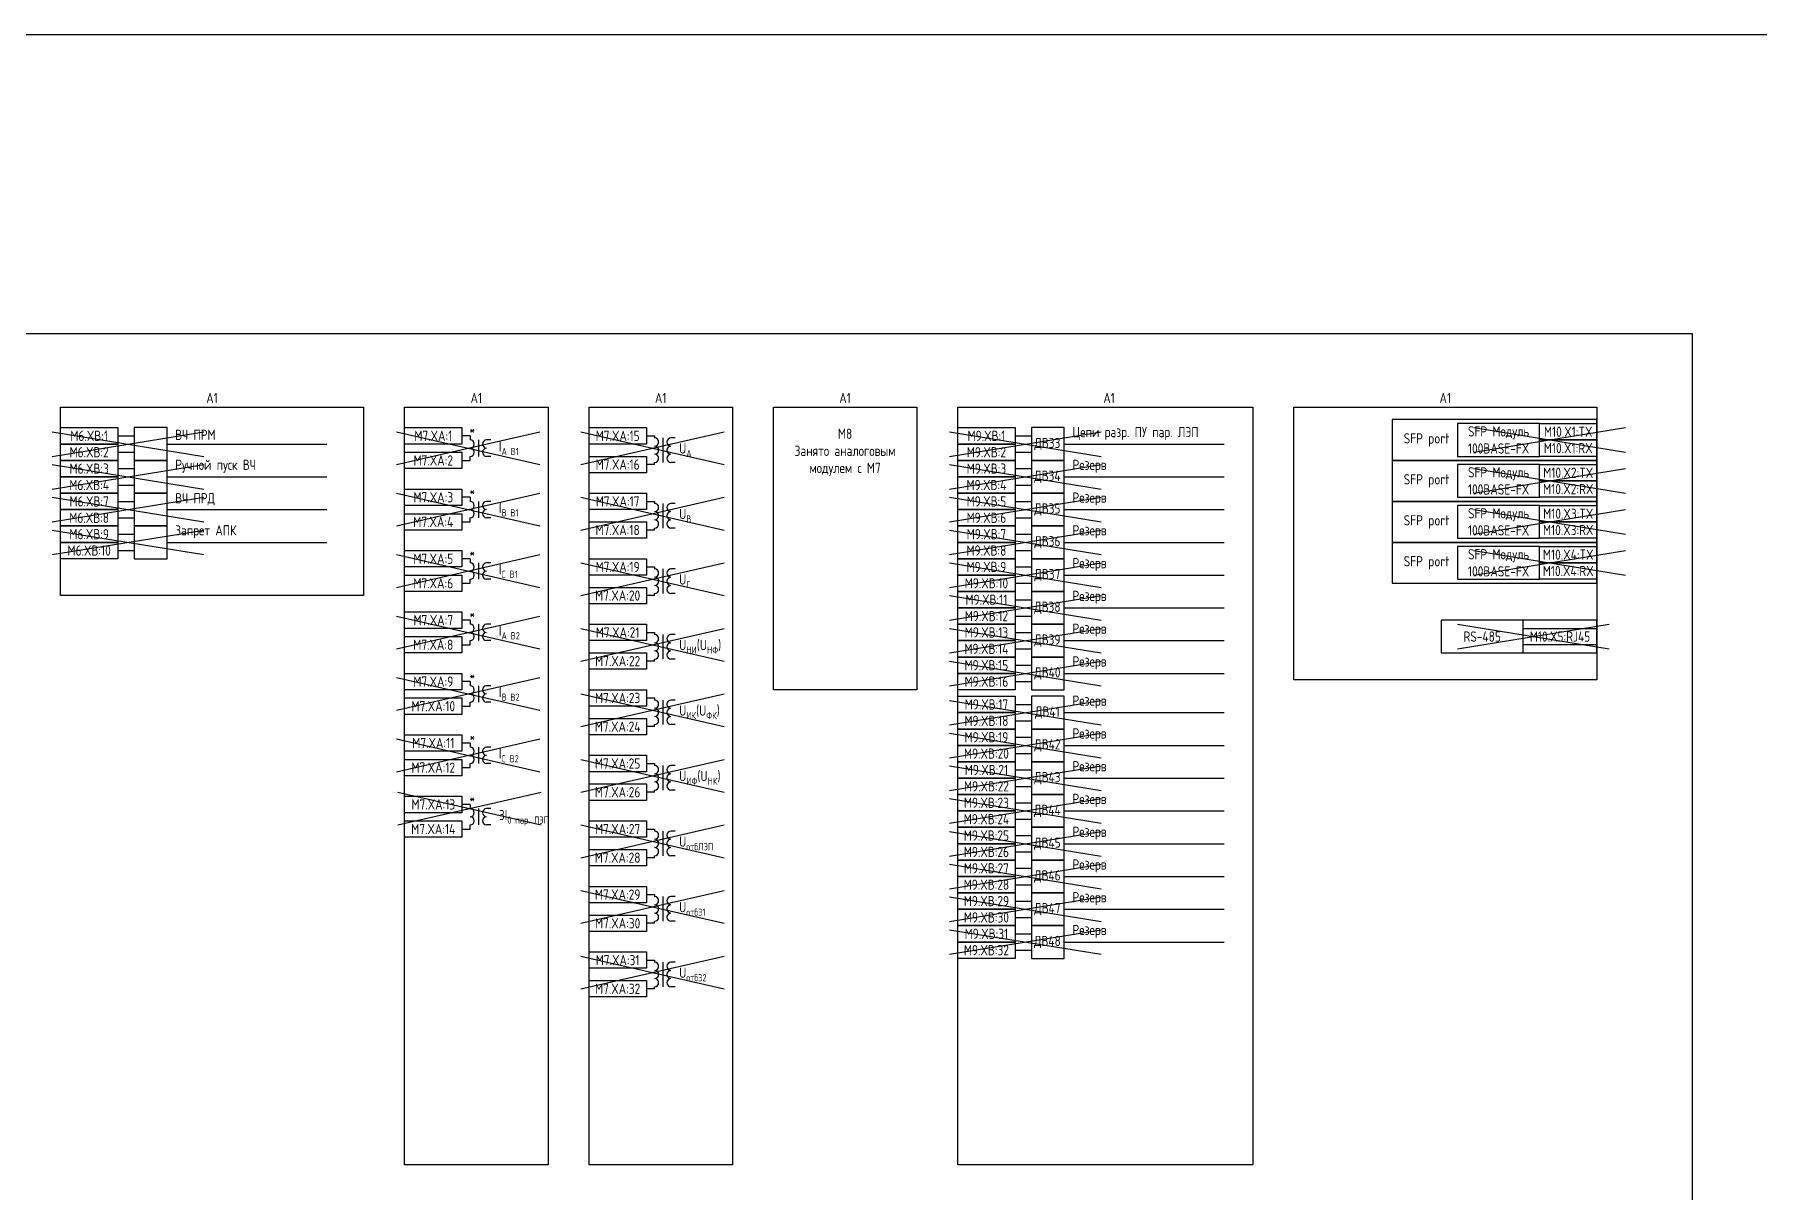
# Model space of a CAD drawing. Header units: millimetres. Extents: x -863 to 2619, y -90 to 586.
# Drawn here: x -205.7 to 215.1, y 303.5 to 586 of the extents above; entities that cross this region are included whole.
import ezdxf

# ---------------------------------------------------------------- set-up
doc = ezdxf.new("R2010")
doc.units = ezdxf.units.MM
doc.styles.add('Gost_type_A', font='GOST_A.TTF')

msp = doc.modelspace()

# ---------------------------------------------------------------- linework, layer by layer
at = {"color": 6}
for p, q in [((-201.31, 489), (-164.31, 483)), ((-201.31, 483), (-164.31, 489)), ((-117.31, 489), (-82.31, 481)), ((-117.31, 481), (-82.31, 489)), ((-72.31, 489), (-37.31, 481)), ((-72.31, 481), (-37.31, 489)), ((17.69, 489), (54.69, 483)), ((17.69, 483), (54.69, 489)), ((145.69, 490), (182.69, 484)), ((145.69, 484), (182.69, 490)), ((-201.31, 481), (-164.31, 475)), ((-201.31, 475), (-164.31, 481)), ((145.69, 480), (182.69, 474)), ((145.69, 474), (182.69, 480)), ((-201.31, 473), (-164.31, 467)), ((-201.31, 467), (-164.31, 473)), ((-117.31, 474), (-82.31, 466)), ((-117.31, 466), (-82.31, 474)), ((-72.31, 473), (-37.31, 465)), ((-72.31, 465), (-37.31, 473)), ((145.69, 470), (182.69, 464)), ((145.69, 464), (182.69, 470)), ((-201.31, 465), (-164.31, 459)), ((-201.31, 459), (-164.31, 465)), ((-117.31, 459), (-82.31, 451)), ((-117.31, 451), (-82.31, 459)), ((145.69, 460), (182.69, 454)), ((145.69, 454), (182.69, 460)), ((-72.31, 457), (-37.31, 449)), ((-72.31, 449), (-37.31, 457)), ((-117.31, 444), (-82.31, 436)), ((-117.31, 436), (-82.31, 444)), ((141.69, 442), (178.69, 436)), ((141.69, 436), (178.69, 442)), ((-72.31, 441), (-37.31, 433)), ((-72.31, 433), (-37.31, 441)), ((-117.31, 429), (-82.31, 421)), ((-117.31, 421), (-82.31, 429)), ((-72.31, 425), (-37.31, 417)), ((-72.31, 417), (-37.31, 425)), ((-117.31, 414), (-82.31, 406)), ((-117.31, 406), (-82.31, 414)), ((-72.31, 409), (-37.31, 401)), ((-72.31, 401), (-37.31, 409)), ((-117, 401), (-82, 393)), ((-117, 393), (-82, 401)), ((-72.31, 393), (-37.31, 385)), ((-72.31, 385), (-37.31, 393))]:
    msp.add_line(p, q, dxfattribs=at)
for p, q in [((-185.31, 488), (-181.31, 488)), ((-185.31, 484), (-181.31, 484)), ((-173.31, 486), (-134.31, 486)), ((-99.31, 488), (-101.31, 488)), ((33.69, 488), (37.69, 488)), ((33.69, 484), (37.69, 484)), ((45.69, 486), (84.69, 486)), ((-185.31, 480), (-181.31, 480)), ((-101.31, 482), (-99.31, 482)), ((33.69, 480), (37.69, 480)), ((-185.31, 476), (-181.31, 476)), ((-173.31, 478), (-134.31, 478)), ((33.69, 476), (37.69, 476)), ((45.69, 478), (84.69, 478)), ((-185.31, 472), (-181.31, 472)), ((-99.31, 473), (-101.31, 473)), ((33.69, 472), (37.69, 472)), ((-185.31, 468), (-181.31, 468)), ((-173.31, 470), (-134.31, 470)), ((33.69, 468), (37.69, 468)), ((45.69, 470), (84.69, 470)), ((-185.31, 464), (-181.31, 464)), ((-101.31, 467), (-99.31, 467)), ((33.69, 464), (37.69, 464)), ((-185.31, 460), (-181.31, 460)), ((-173.31, 462), (-134.31, 462)), ((33.69, 460), (37.69, 460)), ((45.69, 462), (84.69, 462)), ((-99.31, 458), (-101.31, 458)), ((33.69, 456), (37.69, 456)), ((-101.31, 452), (-99.31, 452)), ((33.69, 452), (37.69, 452)), ((45.69, 454), (84.69, 454)), ((33.69, 448), (37.69, 448)), ((-99.31, 443), (-101.31, 443)), ((33.69, 444), (37.69, 444)), ((45.69, 446), (84.69, 446)), ((33.69, 440), (37.69, 440)), ((45.69, 438), (84.69, 438)), ((-101.31, 437), (-99.31, 437)), ((33.69, 436), (37.69, 436)), ((33.69, 432), (37.69, 432)), ((45.69, 430), (84.69, 430)), ((-99.31, 428), (-101.31, 428)), ((33.69, 428), (37.69, 428)), ((-101.31, 422), (-99.31, 422)), ((33.69, 422.42), (37.69, 422.42)), ((33.69, 418.42), (37.69, 418.42)), ((45.69, 420.42), (84.69, 420.42)), ((-99.31, 413), (-101.31, 413)), ((33.69, 414.42), (37.69, 414.42)), ((45.69, 412.42), (84.69, 412.42)), ((33.69, 410.42), (37.69, 410.42)), ((-101.31, 407), (-99.31, 407)), ((33.69, 406.42), (37.69, 406.42)), ((45.69, 404.42), (84.69, 404.42)), ((33.69, 402.42), (37.69, 402.42)), ((-99.31, 398), (-101.31, 398)), ((33.69, 398.42), (37.69, 398.42)), ((45.69, 396.42), (84.69, 396.42)), ((-101.31, 392), (-99.31, 392)), ((33.69, 394.42), (37.69, 394.42)), ((33.69, 390.42), (37.69, 390.42)), ((45.69, 388.42), (84.69, 388.42)), ((33.69, 386.42), (37.69, 386.42)), ((33.69, 382.42), (37.69, 382.42)), ((45.69, 380.42), (84.69, 380.42)), ((33.69, 378.42), (37.69, 378.42)), ((33.69, 374.42), (37.69, 374.42)), ((33.69, 370.42), (37.69, 370.42)), ((45.69, 372.42), (84.69, 372.42)), ((33.69, 366.42), (37.69, 366.42)), ((33.69, 362.42), (37.69, 362.42)), ((45.69, 364.42), (84.69, 364.42))]:
    msp.add_line(p, q)
at = {"ltscale": 4}
for p, q in [((-99.31, 488), (-99.31, 487)), ((-99.31, 487.5), (-99.31, 487)), ((-97.31, 487), (-97.31, 483)), ((-97.31, 487), (-97.31, 483)), ((-94.31, 487), (-95.31, 487)), ((-94.31, 487), (-95.31, 487)), ((-56.31, 488), (-54.31, 488)), ((-54.31, 488), (-54.31, 487.5)), ((-54.31, 488), (-54.31, 487.5)), ((-52.31, 487.5), (-52.31, 483.5)), ((-52.31, 485.5), (-52.31, 481.5)), ((-49.31, 487.5), (-50.31, 487.5)), ((-99.31, 482), (-99.31, 483)), ((-94.31, 483), (-95.31, 483)), ((-94.31, 483), (-95.31, 483)), ((-54.31, 481), (-56.31, 481)), ((-54.31, 481), (-54.31, 481.5)), ((-49.31, 481.5), (-50.31, 481.5)), ((-99.31, 473), (-99.31, 472)), ((-99.31, 472.5), (-99.31, 472)), ((-97.31, 472), (-97.31, 468)), ((-97.31, 472), (-97.31, 468)), ((-94.31, 472), (-95.31, 472)), ((-94.31, 472), (-95.31, 472)), ((-56.31, 472), (-54.31, 472)), ((-54.31, 472), (-54.31, 471.5)), ((-54.31, 472), (-54.31, 471.5)), ((-52.31, 471.5), (-52.31, 467.5)), ((-49.31, 471.5), (-50.31, 471.5)), ((-99.31, 467), (-99.31, 468)), ((-94.31, 468), (-95.31, 468)), ((-94.31, 468), (-95.31, 468)), ((-52.31, 469.5), (-52.31, 465.5)), ((-54.31, 465), (-56.31, 465)), ((-54.31, 465), (-54.31, 465.5)), ((-49.31, 465.5), (-50.31, 465.5)), ((-99.31, 458), (-99.31, 457)), ((-99.31, 457.5), (-99.31, 457)), ((-97.31, 457), (-97.31, 453)), ((-97.31, 457), (-97.31, 453)), ((-94.31, 457), (-95.31, 457)), ((-94.31, 457), (-95.31, 457)), ((-56.31, 456), (-54.31, 456)), ((-54.31, 456), (-54.31, 455.5)), ((-54.31, 456), (-54.31, 455.5)), ((-52.31, 455.5), (-52.31, 451.5)), ((-49.31, 455.5), (-50.31, 455.5)), ((-99.31, 452), (-99.31, 453)), ((-94.31, 453), (-95.31, 453)), ((-94.31, 453), (-95.31, 453)), ((-52.31, 453.5), (-52.31, 449.5)), ((-54.31, 449), (-56.31, 449)), ((-54.31, 449), (-54.31, 449.5)), ((-49.31, 449.5), (-50.31, 449.5)), ((-99.31, 443), (-99.31, 442)), ((-99.31, 442.5), (-99.31, 442)), ((-97.31, 442), (-97.31, 438)), ((-97.31, 442), (-97.31, 438)), ((-94.31, 442), (-95.31, 442)), ((-94.31, 442), (-95.31, 442)), ((-99.31, 437), (-99.31, 438)), ((-94.31, 438), (-95.31, 438)), ((-94.31, 438), (-95.31, 438)), ((-56.31, 440), (-54.31, 440)), ((-54.31, 440), (-54.31, 439.5)), ((-54.31, 440), (-54.31, 439.5)), ((-52.31, 439.5), (-52.31, 435.5)), ((-49.31, 439.5), (-50.31, 439.5)), ((-54.31, 433), (-54.31, 433.5)), ((-52.31, 437.5), (-52.31, 433.5)), ((-49.31, 433.5), (-50.31, 433.5)), ((-54.31, 433), (-56.31, 433)), ((-99.31, 428), (-99.31, 427)), ((-99.31, 427.5), (-99.31, 427)), ((-97.31, 427), (-97.31, 423)), ((-97.31, 427), (-97.31, 423)), ((-94.31, 427), (-95.31, 427)), ((-94.31, 427), (-95.31, 427)), ((-99.31, 422), (-99.31, 423)), ((-94.31, 423), (-95.31, 423)), ((-94.31, 423), (-95.31, 423)), ((-56.31, 424), (-54.31, 424)), ((-54.31, 424), (-54.31, 423.5)), ((-54.31, 424), (-54.31, 423.5)), ((-52.31, 423.5), (-52.31, 419.5)), ((-52.31, 421.5), (-52.31, 417.5)), ((-49.31, 423.5), (-50.31, 423.5)), ((-54.31, 417), (-56.31, 417)), ((-54.31, 417), (-54.31, 417.5)), ((-49.31, 417.5), (-50.31, 417.5)), ((-99.31, 413), (-99.31, 412)), ((-99.31, 412.5), (-99.31, 412)), ((-97.31, 412), (-97.31, 408)), ((-97.31, 412), (-97.31, 408)), ((-94.31, 412), (-95.31, 412)), ((-94.31, 412), (-95.31, 412)), ((-99.31, 407), (-99.31, 408)), ((-94.31, 408), (-95.31, 408)), ((-94.31, 408), (-95.31, 408)), ((-56.31, 408), (-54.31, 408)), ((-54.31, 408), (-54.31, 407.5)), ((-54.31, 408), (-54.31, 407.5)), ((-52.31, 407.5), (-52.31, 403.5)), ((-52.31, 405.5), (-52.31, 401.5)), ((-49.31, 407.5), (-50.31, 407.5)), ((-54.31, 401), (-56.31, 401)), ((-54.31, 401), (-54.31, 401.5)), ((-49.31, 401.5), (-50.31, 401.5)), ((-99.31, 398), (-99.31, 397)), ((-99.31, 397.5), (-99.31, 397)), ((-97.31, 397), (-97.31, 393)), ((-97.31, 397), (-97.31, 393)), ((-94.31, 397), (-95.31, 397)), ((-94.31, 397), (-95.31, 397)), ((-99.31, 392), (-99.31, 393)), ((-94.31, 393), (-95.31, 393)), ((-94.31, 393), (-95.31, 393)), ((-56.31, 392), (-54.31, 392)), ((-54.31, 392), (-54.31, 391.5)), ((-54.31, 392), (-54.31, 391.5)), ((-52.31, 391.5), (-52.31, 387.5)), ((-49.31, 391.5), (-50.31, 391.5)), ((-52.31, 389.5), (-52.31, 385.5)), ((-54.31, 385), (-56.31, 385)), ((-54.31, 385), (-54.31, 385.5)), ((-49.31, 385.5), (-50.31, 385.5)), ((-56.31, 376), (-54.31, 376)), ((-54.31, 376), (-54.31, 375.5)), ((-54.31, 376), (-54.31, 375.5)), ((-52.31, 375.5), (-52.31, 371.5)), ((-49.31, 375.5), (-50.31, 375.5)), ((-52.31, 373.5), (-52.31, 369.5)), ((-54.31, 369), (-56.31, 369)), ((-54.31, 369), (-54.31, 369.5)), ((-49.31, 369.5), (-50.31, 369.5)), ((-56.31, 360), (-54.31, 360)), ((-54.31, 360), (-54.31, 359.5)), ((-54.31, 360), (-54.31, 359.5)), ((-52.31, 359.5), (-52.31, 355.5)), ((-49.31, 359.5), (-50.31, 359.5)), ((-54.31, 353), (-54.31, 353.5)), ((-52.31, 357.5), (-52.31, 353.5)), ((-49.31, 353.5), (-50.31, 353.5)), ((-54.31, 353), (-56.31, 353))]:
    msp.add_line(p, q, dxfattribs=at)
at = {"color": 3}
for p, q in [((17.69, 481), (54.69, 475)), ((17.69, 475), (54.69, 481)), ((17.69, 473), (54.69, 467)), ((17.69, 467), (54.69, 473)), ((17.69, 465), (54.69, 459)), ((17.69, 459), (54.69, 465)), ((17.69, 457), (54.69, 451)), ((17.69, 451), (54.69, 457)), ((17.69, 449), (54.69, 443)), ((17.69, 443), (54.69, 449)), ((17.69, 441), (54.69, 435)), ((17.69, 435), (54.69, 441)), ((17.69, 433), (54.69, 427)), ((17.69, 427), (54.69, 433)), ((17.69, 423.42), (54.69, 417.42)), ((17.69, 417.42), (54.69, 423.42)), ((17.69, 415.42), (54.69, 409.42)), ((17.69, 409.42), (54.69, 415.42)), ((17.69, 407.42), (54.69, 401.42)), ((17.69, 401.42), (54.69, 407.42)), ((17.69, 399.42), (54.69, 393.42)), ((17.69, 393.42), (54.69, 399.42)), ((17.69, 391.42), (54.69, 385.42)), ((17.69, 385.42), (54.69, 391.42)), ((17.69, 383.42), (54.69, 377.42)), ((17.69, 377.42), (54.69, 383.42)), ((-72.31, 377), (-37.31, 369)), ((-72.31, 369), (-37.31, 377)), ((17.69, 375.42), (54.69, 369.42)), ((17.69, 369.42), (54.69, 375.42)), ((17.69, 367.42), (54.69, 361.42)), ((17.69, 361.42), (54.69, 367.42)), ((-72.31, 361), (-37.31, 353)), ((-72.31, 353), (-37.31, 361))]:
    msp.add_line(p, q, dxfattribs=at)
for points in [[(-863, 586), (2619, 586), (2619, -90), (-863, -90)], [(-630, 513), (198.95, 513), (198.95, 297), (-630, 297)], [(-199.31, 495), (-125.31, 495), (-125.31, 449), (-199.31, 449)], [(-115.31, 495), (-80.31, 495), (-80.31, 310), (-115.31, 310)], [(-70.31, 495), (-35.31, 495), (-35.31, 310), (-70.31, 310)], [(-25.31, 495), (9.69, 495), (9.69, 426), (-25.31, 426)], [(19.69, 495), (91.69, 495), (91.69, 310), (19.69, 310)], [(101.69, 495), (175.69, 495), (175.69, 428.42), (101.69, 428.42)], [(-199.31, 490), (-185.31, 490), (-185.31, 486), (-199.31, 486)], [(-115.31, 490), (-101.31, 490), (-101.31, 486), (-115.31, 486)], [(-70.31, 490), (-56.31, 490), (-56.31, 486), (-70.31, 486)], [(19.69, 490), (33.69, 490), (33.69, 486), (19.69, 486)], [(175.69, 492), (125.69, 492), (125.69, 482), (175.69, 482)], [(161.69, 491), (175.69, 491), (175.69, 487), (161.69, 487)], [(-199.31, 486), (-185.31, 486), (-185.31, 482), (-199.31, 482)], [(-115.31, 484), (-101.31, 484), (-101.31, 480), (-115.31, 480)], [(19.69, 486), (33.69, 486), (33.69, 482), (19.69, 482)], [(161.69, 487), (175.69, 487), (175.69, 483), (161.69, 483)], [(-199.31, 482), (-185.31, 482), (-185.31, 478), (-199.31, 478)], [(-70.31, 483), (-56.31, 483), (-56.31, 479), (-70.31, 479)], [(19.69, 482), (33.69, 482), (33.69, 478), (19.69, 478)], [(175.69, 482), (125.69, 482), (125.69, 472), (175.69, 472)], [(161.69, 481), (175.69, 481), (175.69, 477), (161.69, 477)], [(-199.31, 478), (-185.31, 478), (-185.31, 474), (-199.31, 474)], [(19.69, 478), (33.69, 478), (33.69, 474), (19.69, 474)], [(161.69, 477), (175.69, 477), (175.69, 473), (161.69, 473)], [(-199.31, 474), (-185.31, 474), (-185.31, 470), (-199.31, 470)], [(-115.31, 475), (-101.31, 475), (-101.31, 471), (-115.31, 471)], [(-70.31, 474), (-56.31, 474), (-56.31, 470), (-70.31, 470)], [(19.69, 474), (33.69, 474), (33.69, 470), (19.69, 470)], [(175.69, 472), (125.69, 472), (125.69, 462), (175.69, 462)], [(-199.31, 470), (-185.31, 470), (-185.31, 466), (-199.31, 466)], [(-115.31, 469), (-101.31, 469), (-101.31, 465), (-115.31, 465)], [(19.69, 470), (33.69, 470), (33.69, 466), (19.69, 466)], [(161.69, 471), (175.69, 471), (175.69, 467), (161.69, 467)], [(-199.31, 466), (-185.31, 466), (-185.31, 462), (-199.31, 462)], [(-70.31, 467), (-56.31, 467), (-56.31, 463), (-70.31, 463)], [(19.69, 466), (33.69, 466), (33.69, 462), (19.69, 462)], [(161.69, 467), (175.69, 467), (175.69, 463), (161.69, 463)], [(-199.31, 462), (-185.31, 462), (-185.31, 458), (-199.31, 458)], [(-115.31, 460), (-101.31, 460), (-101.31, 456), (-115.31, 456)], [(19.69, 462), (33.69, 462), (33.69, 458), (19.69, 458)], [(175.69, 462), (125.69, 462), (125.69, 452), (175.69, 452)], [(161.69, 461), (175.69, 461), (175.69, 457), (161.69, 457)], [(-70.31, 458), (-56.31, 458), (-56.31, 454), (-70.31, 454)], [(19.69, 458), (33.69, 458), (33.69, 454), (19.69, 454)], [(161.69, 457), (175.69, 457), (175.69, 453), (161.69, 453)], [(-115.31, 454), (-101.31, 454), (-101.31, 450), (-115.31, 450)], [(-70.31, 451), (-56.31, 451), (-56.31, 447), (-70.31, 447)], [(19.69, 454), (33.69, 454), (33.69, 450), (19.69, 450)], [(19.69, 450), (33.69, 450), (33.69, 446), (19.69, 446)], [(-115.31, 445), (-101.31, 445), (-101.31, 441), (-115.31, 441)], [(-70.31, 442), (-56.31, 442), (-56.31, 438), (-70.31, 438)], [(19.69, 446), (33.69, 446), (33.69, 442), (19.69, 442)], [(19.69, 442), (33.69, 442), (33.69, 438), (19.69, 438)], [(-115.31, 439), (-101.31, 439), (-101.31, 435), (-115.31, 435)], [(19.69, 438), (33.69, 438), (33.69, 434), (19.69, 434)], [(157.69, 441), (175.69, 441), (175.69, 437), (157.69, 437)], [(-70.31, 435), (-56.31, 435), (-56.31, 431), (-70.31, 431)], [(19.69, 434), (33.69, 434), (33.69, 430), (19.69, 430)], [(-115.31, 430), (-101.31, 430), (-101.31, 426), (-115.31, 426)], [(19.69, 430), (33.69, 430), (33.69, 426), (19.69, 426)], [(-70.31, 426), (-56.31, 426), (-56.31, 422), (-70.31, 422)], [(-115.31, 424), (-101.31, 424), (-101.31, 420), (-115.31, 420)], [(19.69, 424.42), (33.69, 424.42), (33.69, 420.42), (19.69, 420.42)], [(-70.31, 419), (-56.31, 419), (-56.31, 415), (-70.31, 415)], [(19.69, 420.42), (33.69, 420.42), (33.69, 416.42), (19.69, 416.42)], [(-115.31, 415), (-101.31, 415), (-101.31, 411), (-115.31, 411)], [(19.69, 416.42), (33.69, 416.42), (33.69, 412.42), (19.69, 412.42)], [(19.69, 412.42), (33.69, 412.42), (33.69, 408.42), (19.69, 408.42)], [(-115.31, 409), (-101.31, 409), (-101.31, 405), (-115.31, 405)], [(-70.31, 410), (-56.31, 410), (-56.31, 406), (-70.31, 406)], [(19.69, 408.42), (33.69, 408.42), (33.69, 404.42), (19.69, 404.42)], [(19.69, 404.42), (33.69, 404.42), (33.69, 400.42), (19.69, 400.42)], [(-115.31, 400), (-101.31, 400), (-101.31, 396), (-115.31, 396)], [(-70.31, 403), (-56.31, 403), (-56.31, 399), (-70.31, 399)], [(19.69, 400.42), (33.69, 400.42), (33.69, 396.42), (19.69, 396.42)], [(19.69, 396.42), (33.69, 396.42), (33.69, 392.42), (19.69, 392.42)], [(-115.31, 394), (-101.31, 394), (-101.31, 390), (-115.31, 390)], [(-70.31, 394), (-56.31, 394), (-56.31, 390), (-70.31, 390)], [(19.69, 392.42), (33.69, 392.42), (33.69, 388.42), (19.69, 388.42)], [(19.69, 388.42), (33.69, 388.42), (33.69, 384.42), (19.69, 384.42)], [(-70.31, 387), (-56.31, 387), (-56.31, 383), (-70.31, 383)], [(19.69, 384.42), (33.69, 384.42), (33.69, 380.42), (19.69, 380.42)], [(19.69, 380.42), (33.69, 380.42), (33.69, 376.42), (19.69, 376.42)], [(-70.31, 378), (-56.31, 378), (-56.31, 374), (-70.31, 374)], [(19.69, 376.42), (33.69, 376.42), (33.69, 372.42), (19.69, 372.42)], [(-70.31, 371), (-56.31, 371), (-56.31, 367), (-70.31, 367)], [(19.69, 372.42), (33.69, 372.42), (33.69, 368.42), (19.69, 368.42)], [(19.69, 368.42), (33.69, 368.42), (33.69, 364.42), (19.69, 364.42)], [(-70.31, 362), (-56.31, 362), (-56.31, 358), (-70.31, 358)], [(19.69, 364.42), (33.69, 364.42), (33.69, 360.42), (19.69, 360.42)], [(-70.31, 355), (-56.31, 355), (-56.31, 351), (-70.31, 351)]]:
    msp.add_lwpolyline(points, close=True)
at = {"ltscale": 4}
for points in [[(-181.31, 482), (-173.31, 482), (-173.31, 490), (-181.31, 490)], [(37.69, 482), (45.69, 482), (45.69, 490), (37.69, 490)], [(141.69, 483), (161.69, 483), (161.69, 491), (141.69, 491)], [(-181.31, 474), (-173.31, 474), (-173.31, 482), (-181.31, 482)], [(37.69, 474), (45.69, 474), (45.69, 482), (37.69, 482)], [(141.69, 473), (161.69, 473), (161.69, 481), (141.69, 481)], [(-181.31, 466), (-173.31, 466), (-173.31, 474), (-181.31, 474)], [(37.69, 466), (45.69, 466), (45.69, 474), (37.69, 474)], [(141.69, 463), (161.69, 463), (161.69, 471), (141.69, 471)], [(-181.31, 458), (-173.31, 458), (-173.31, 466), (-181.31, 466)], [(37.69, 458), (45.69, 458), (45.69, 466), (37.69, 466)], [(141.69, 453), (161.69, 453), (161.69, 461), (141.69, 461)], [(37.69, 450), (45.69, 450), (45.69, 458), (37.69, 458)], [(37.69, 442), (45.69, 442), (45.69, 450), (37.69, 450)], [(37.69, 434), (45.69, 434), (45.69, 442), (37.69, 442)], [(137.69, 435), (175.69, 435), (175.69, 443), (137.69, 443)], [(137.69, 435), (157.69, 435), (157.69, 443), (137.69, 443)], [(37.69, 426), (45.69, 426), (45.69, 434), (37.69, 434)], [(37.69, 416.42), (45.69, 416.42), (45.69, 424.42), (37.69, 424.42)], [(37.69, 408.42), (45.69, 408.42), (45.69, 416.42), (37.69, 416.42)], [(37.69, 400.42), (45.69, 400.42), (45.69, 408.42), (37.69, 408.42)], [(37.69, 392.42), (45.69, 392.42), (45.69, 400.42), (37.69, 400.42)], [(37.69, 384.42), (45.69, 384.42), (45.69, 392.42), (37.69, 392.42)], [(37.69, 376.42), (45.69, 376.42), (45.69, 384.42), (37.69, 384.42)], [(37.69, 368.42), (45.69, 368.42), (45.69, 376.42), (37.69, 376.42)], [(37.69, 360.42), (45.69, 360.42), (45.69, 368.42), (37.69, 368.42)]]:
    msp.add_lwpolyline(points, close=True, dxfattribs=at)
for centre, start, end in [((-99.31, 486), 270, 90), ((-99.31, 486), 270, 90), ((-99.31, 484), 270, 90), ((-99.31, 484), 270, 90), ((-95.31, 486), 90, 270), ((-95.31, 486), 90, 270), ((-95.31, 484), 90, 270), ((-95.31, 484), 90, 270), ((-54.31, 486.5), 270, 90), ((-54.31, 484.5), 270, 90), ((-50.31, 486.5), 90, 270), ((-50.31, 486.5), 90, 270), ((-50.31, 484.5), 90, 270), ((-50.31, 484.5), 90, 270), ((-54.31, 482.5), 270, 90), ((-50.31, 482.5), 90, 270), ((-99.31, 471), 270, 90), ((-99.31, 471), 270, 90), ((-95.31, 471), 90, 270), ((-95.31, 471), 90, 270), ((-54.31, 470.5), 270, 90), ((-50.31, 470.5), 90, 270), ((-50.31, 470.5), 90, 270), ((-99.31, 469), 270, 90), ((-99.31, 469), 270, 90), ((-95.31, 469), 90, 270), ((-95.31, 469), 90, 270), ((-54.31, 468.5), 270, 90), ((-54.31, 466.5), 270, 90), ((-50.31, 468.5), 90, 270), ((-50.31, 468.5), 90, 270), ((-50.31, 466.5), 90, 270), ((-99.31, 456), 270, 90), ((-99.31, 456), 270, 90), ((-99.31, 454), 270, 90), ((-99.31, 454), 270, 90), ((-95.31, 456), 90, 270), ((-95.31, 456), 90, 270), ((-95.31, 454), 90, 270), ((-95.31, 454), 90, 270), ((-54.31, 454.5), 270, 90), ((-50.31, 454.5), 90, 270), ((-50.31, 454.5), 90, 270), ((-54.31, 452.5), 270, 90), ((-54.31, 450.5), 270, 90), ((-50.31, 452.5), 90, 270), ((-50.31, 452.5), 90, 270), ((-50.31, 450.5), 90, 270), ((-99.31, 441), 270, 90), ((-99.31, 441), 270, 90), ((-95.31, 441), 90, 270), ((-95.31, 441), 90, 270), ((-99.31, 439), 270, 90), ((-99.31, 439), 270, 90), ((-95.31, 439), 90, 270), ((-95.31, 439), 90, 270), ((-54.31, 438.5), 270, 90), ((-50.31, 438.5), 90, 270), ((-50.31, 438.5), 90, 270), ((-54.31, 436.5), 270, 90), ((-54.31, 434.5), 270, 90), ((-50.31, 436.5), 90, 270), ((-50.31, 436.5), 90, 270), ((-50.31, 434.5), 90, 270), ((-99.31, 426), 270, 90), ((-99.31, 426), 270, 90), ((-95.31, 426), 90, 270), ((-95.31, 426), 90, 270), ((-99.31, 424), 270, 90), ((-99.31, 424), 270, 90), ((-95.31, 424), 90, 270), ((-95.31, 424), 90, 270), ((-54.31, 422.5), 270, 90), ((-54.31, 420.5), 270, 90), ((-50.31, 422.5), 90, 270), ((-50.31, 422.5), 90, 270), ((-50.31, 420.5), 90, 270), ((-50.31, 420.5), 90, 270), ((-54.31, 418.5), 270, 90), ((-50.31, 418.5), 90, 270), ((-99.31, 411), 270, 90), ((-99.31, 411), 270, 90), ((-99.31, 409), 270, 90), ((-99.31, 409), 270, 90), ((-95.31, 411), 90, 270), ((-95.31, 411), 90, 270), ((-95.31, 409), 90, 270), ((-95.31, 409), 90, 270), ((-54.31, 406.5), 270, 90), ((-54.31, 404.5), 270, 90), ((-50.31, 406.5), 90, 270), ((-50.31, 406.5), 90, 270), ((-50.31, 404.5), 90, 270), ((-50.31, 404.5), 90, 270), ((-54.31, 402.5), 270, 90), ((-50.31, 402.5), 90, 270), ((-99.31, 396), 270, 90), ((-99.31, 396), 270, 90), ((-95.31, 396), 90, 270), ((-95.31, 396), 90, 270), ((-99.31, 394), 270, 90), ((-99.31, 394), 270, 90), ((-95.31, 394), 90, 270), ((-95.31, 394), 90, 270), ((-54.31, 390.5), 270, 90), ((-50.31, 390.5), 90, 270), ((-50.31, 390.5), 90, 270), ((-54.31, 388.5), 270, 90), ((-54.31, 386.5), 270, 90), ((-50.31, 388.5), 90, 270), ((-50.31, 388.5), 90, 270), ((-50.31, 386.5), 90, 270), ((-54.31, 374.5), 270, 90), ((-50.31, 374.5), 90, 270), ((-50.31, 374.5), 90, 270), ((-54.31, 372.5), 270, 90), ((-54.31, 370.5), 270, 90), ((-50.31, 372.5), 90, 270), ((-50.31, 372.5), 90, 270), ((-50.31, 370.5), 90, 270), ((-54.31, 358.5), 270, 90), ((-50.31, 358.5), 90, 270), ((-50.31, 358.5), 90, 270), ((-54.31, 356.5), 270, 90), ((-54.31, 354.5), 270, 90), ((-50.31, 356.5), 90, 270), ((-50.31, 356.5), 90, 270), ((-50.31, 354.5), 90, 270)]:
    msp.add_arc(centre, 1, start, end, dxfattribs=at)

# ---------------------------------------------------------------- texts
at = {"char_height": 2.5, "attachment_point": 8, "line_spacing_factor": 0.9, "style": 'Gost_type_A'}
for insert, width in [((-162.31, 496), 74.0002), ((-97.81, 496), 35), ((-52.81, 496), 35), ((-7.81, 496), 35), ((56.63, 496), 73.8762), ((138.69, 496), 74.0002)]:
    msp.add_mtext('A1', dxfattribs=dict(at, insert=insert, width=width))
at = {"char_height": 2.5, "style": 'Gost_type_A'}
for s, insert, width, attachment_point in [('M6.XВ:1', (-192.31, 488), 14, 5), ('ВЧ ПРM', (-171.31, 487), 30.8621, 7), ('M7.XA:1', (-108.31, 488), 14, 5), ('*', (-98.81, 489.5), 3, 5), ('M7.XA:15', (-63.31, 488), 14, 5), ('M8\\PЗанято аналоговым модулем с М7', (-7.81, 484), 35, 5), ('M9.XВ:1', (26.69, 488), 14, 5), ('Цепи разр. ПУ пар. ЛЭП', (47.69, 487), 30.8621, 7), ('SFP port', (139.69, 487), 20, 6), ('SFP Mодуль 100BASE-FX', (151.69, 487), 19.9998, 5), ('M10.X1:TX', (168.69, 489), 14, 5), ('M6.XВ:2', (-192.31, 484), 14, 5), ('\\A1;I{\\H0.7x;\\S^ A B1;}', (-92.31, 485), 8, 4), ('\\A1;U{\\H0.7x;\\S^ A;}', (-48.31, 484.5), 12, 4), ('M9.XВ:2', (26.69, 484), 14, 5), ('ДВ33', (41.57, 486), 7.7588, 5), ('M10.X1:RX', (168.69, 485), 14, 5), ('M6.XВ:3', (-192.31, 480), 14, 5), ('Ручной пуск ВЧ', (-171.31, 479), 44.8565, 7), ('M7.XA:2', (-108.32, 482), 14.018, 5), ('M7.XA:16', (-63.32, 481), 14.018, 5), ('M9.XВ:3', (26.69, 480), 14, 5), ('Резерв', (47.69, 479), 44.8565, 7), ('SFP Mодуль 100BASE-FX', (151.69, 477), 19.9998, 5), ('M10.X2:TX', (168.69, 479), 14, 5), ('M6.XВ:4', (-192.31, 476), 14, 5), ('M9.XВ:4', (26.69, 476), 14, 5), ('ДВ34', (41.57, 478), 7.7588, 5), ('SFP port', (139.69, 477), 20, 6), ('M10.X2:RX', (168.69, 475), 14, 5), ('M6.XВ:7', (-192.31, 472), 14, 5), ('ВЧ ПРД', (-171.31, 471), 27.8465, 7), ('M7.XA:3', (-108.31, 473), 14, 5), ('*', (-98.81, 474.5), 3, 5), ('\\A1;I{\\H0.7x;\\S^ B B1;}', (-92.31, 470), 8, 4), ('M7.XA:17', (-63.32, 472), 14.018, 5), ('M9.XВ:5', (26.69, 472), 14, 5), ('ДВ35', (41.57, 470), 7.7588, 5), ('Резерв', (47.69, 471), 27.8465, 7), ('M6.XВ:8', (-192.31, 468), 14, 5), ('M7.XA:4', (-108.32, 466.99), 14.018, 5), ('\\A1;U{\\H0.7x;\\S^ B;}', (-48.31, 468.5), 12, 4), ('M9.XВ:6', (26.69, 468), 14, 5), ('SFP port', (139.69, 467), 20, 6), ('SFP Mодуль 100BASE-FX', (151.69, 467), 19.9998, 5), ('M10.X3:TX', (168.69, 469), 14, 5), ('M6.XВ:9', (-192.31, 464), 14, 5), ('Запрет АПК', (-171.31, 463), 27.8465, 7), ('M7.XA:18', (-63.32, 465), 14.018, 5), ('M9.XВ:7', (26.69, 464), 14, 5), ('ДВ36', (41.57, 462), 7.7588, 5), ('Резерв', (47.69, 463), 27.8465, 7), ('M10.X3:RX', (168.69, 465), 14, 5), ('M6.XВ:10', (-192.31, 460), 14, 5), ('M7.XA:5', (-108.31, 458), 14, 5), ('*', (-98.81, 459.5), 3, 5), ('M9.XВ:8', (26.69, 460), 14, 5), ('SFP Mодуль 100BASE-FX', (151.69, 457), 19.9998, 5), ('M10.X4:TX', (168.69, 459), 14, 5), ('\\A1;I{\\H0.7x;\\S^ C B1;}', (-92.31, 455), 8, 4), ('M7.XA:19', (-63.32, 456), 14.018, 5), ('M9.XВ:9', (26.69, 456), 14, 5), ('ДВ37', (41.57, 454), 7.7588, 5), ('Резерв', (47.69, 455), 32.328, 7), ('SFP port', (139.69, 457), 20, 6), ('M10.X4:RX', (168.69, 455), 14, 5), ('M7.XA:6', (-108.32, 451.99), 14.018, 5), ('M7.XA:20', (-63.32, 449), 14.018, 5), ('\\A1;U{\\H0.7x;\\S^ C;}', (-48.31, 452.5), 12, 4), ('M9.XВ:10', (26.69, 452), 14, 5), ('M9.XВ:11', (26.69, 448), 14, 5), ('ДВ38', (41.57, 446), 7.7588, 5), ('Резерв', (47.69, 447), 27.8465, 7), ('M7.XA:7', (-108.31, 443), 14, 5), ('*', (-98.81, 444.5), 3, 5), ('M9.XВ:12', (26.69, 444), 14, 5), ('Резерв', (47.69, 439), 27.8465, 7), ('M7.XA:8', (-108.32, 436.99), 14.018, 5), ('\\A1;I{\\H0.7x;\\S^ A B2;}', (-92.31, 440), 8, 4), ('M7.XA:21', (-63.32, 440), 14.018, 5), ('\\A1;U{\\H0.7x;\\S^ НИ;}(U{\\H0.7x;\\S^ НФ;})', (-48.31, 436.5), 12, 4), ('M9.XВ:13', (26.69, 440), 14, 5), ('ДВ39', (41.57, 438), 7.7588, 5), ('RS-485', (147.69, 439), 19.9998, 5), ('M10.X5:RJ45', (166.69, 439), 18.0002, 5), ('M7.XA:22', (-63.32, 433), 14.018, 5), ('M9.XВ:14', (26.69, 436), 14, 5), ('Резерв', (47.69, 431), 27.8465, 7), ('M7.XA:9', (-108.31, 428), 14, 5), ('*', (-98.81, 429.5), 3, 5), ('M9.XВ:15', (26.69, 432), 14, 5), ('M9.XВ:16', (26.69, 428), 14, 5), ('ДВ40', (41.57, 430), 7.7588, 5), ('\\A1;I{\\H0.7x;\\S^ B B2;}', (-92.31, 425), 8, 4), ('M7.XA:23', (-63.32, 424), 14.018, 5), ('M7.XA:10', (-108.32, 421.99), 14.018, 5), ('\\A1;U{\\H0.7x;\\S^ ИК;}(U{\\H0.7x;\\S^ ФК;})', (-48.31, 420.5), 12, 4), ('M9.XВ:17', (26.69, 422.42), 14, 5), ('ДВ41', (41.57, 420.42), 7.7588, 5), ('Резерв', (47.69, 421.42), 27.8465, 7), ('M7.XA:24', (-63.32, 417), 14.018, 5), ('M9.XВ:18', (26.69, 418.42), 14, 5), ('Резерв', (47.69, 413.42), 27.8465, 7), ('M7.XA:11', (-108.31, 413), 14, 5), ('*', (-98.81, 414.5), 3, 5), ('M9.XВ:19', (26.69, 414.42), 14, 5), ('ДВ42', (41.57, 412.42), 7.7588, 5), ('M7.XA:12', (-108.32, 407), 14.018, 5), ('\\A1;I{\\H0.7x;\\S^ C B2;}', (-92.31, 410), 8, 4), ('M7.XA:25', (-63.32, 408), 14.018, 5), ('M9.XВ:20', (26.69, 410.42), 14, 5), ('Резерв', (47.69, 405.42), 27.8465, 7), ('\\A1;U{\\H0.7x;\\S^ ИФ;}(U{\\H0.7x;\\S^ НК;})', (-48.31, 404.5), 12, 4), ('M9.XВ:21', (26.69, 406.42), 14, 5), ('ДВ43', (41.57, 404.42), 7.7588, 5), ('M7.XA:26', (-63.32, 401), 14.018, 5), ('M9.XВ:22', (26.69, 402.42), 14, 5), ('Резерв', (47.69, 397.42), 27.8465, 7), ('M7.XA:13', (-108.31, 398.01), 14, 5), ('*', (-98.81, 399.5), 3, 5), ('\\A1;3I{\\H0.7x;\\S^ 0 пар. ЛЭП;}', (-92.31, 395), 14.005, 4), ('M9.XВ:24', (26.69, 394.42), 14, 5), ('M9.XВ:23', (26.69, 398.42), 14, 5), ('ДВ44', (41.57, 396.42), 7.7588, 5), ('M7.XA:14', (-108.32, 392), 14.018, 5), ('M7.XA:27', (-63.32, 392), 14.018, 5), ('M9.XВ:25', (26.69, 390.42), 14, 5), ('Резерв', (47.69, 389.42), 27.8465, 7), ('\\A1;U{\\H0.7x;\\S^ отбЛЭП;}', (-48.31, 388.5), 12, 4), ('M9.XВ:26', (26.69, 386.42), 14, 5), ('ДВ45', (41.57, 388.42), 7.7588, 5), ('M7.XA:28', (-63.32, 385), 14.018, 5), ('M9.XВ:27', (26.69, 382.42), 14, 5), ('Резерв', (47.69, 381.42), 27.8465, 7), ('M9.XВ:28', (26.69, 378.42), 14, 5), ('ДВ46', (41.57, 380.42), 7.7588, 5), ('M7.XA:29', (-63.32, 376), 14.018, 5), ('M9.XВ:29', (26.69, 374.42), 14, 5), ('Резерв', (47.69, 373.42), 27.8465, 7), ('\\A1;U{\\H0.7x;\\S^ отбЭ1;}', (-48.31, 372.5), 12, 4), ('M9.XВ:30', (26.69, 370.42), 14, 5), ('ДВ47', (41.57, 372.42), 7.7588, 5), ('M7.XA:30', (-63.32, 369), 14.018, 5), ('M9.XВ:31', (26.69, 366.42), 14, 5), ('Резерв', (47.69, 365.42), 27.8465, 7), ('M9.XВ:32', (26.69, 362.42), 14, 5), ('ДВ48', (41.57, 364.42), 7.7588, 5), ('M7.XA:31', (-63.32, 360), 14.018, 5), ('\\A1;U{\\H0.7x;\\S^ отбЭ2;}', (-48.31, 356.5), 12, 4), ('M7.XA:32', (-63.32, 353), 14.018, 5)]:
    msp.add_mtext(s, dxfattribs=dict(at, insert=insert, width=width, attachment_point=attachment_point))

doc.saveas('drawing.dxf')
